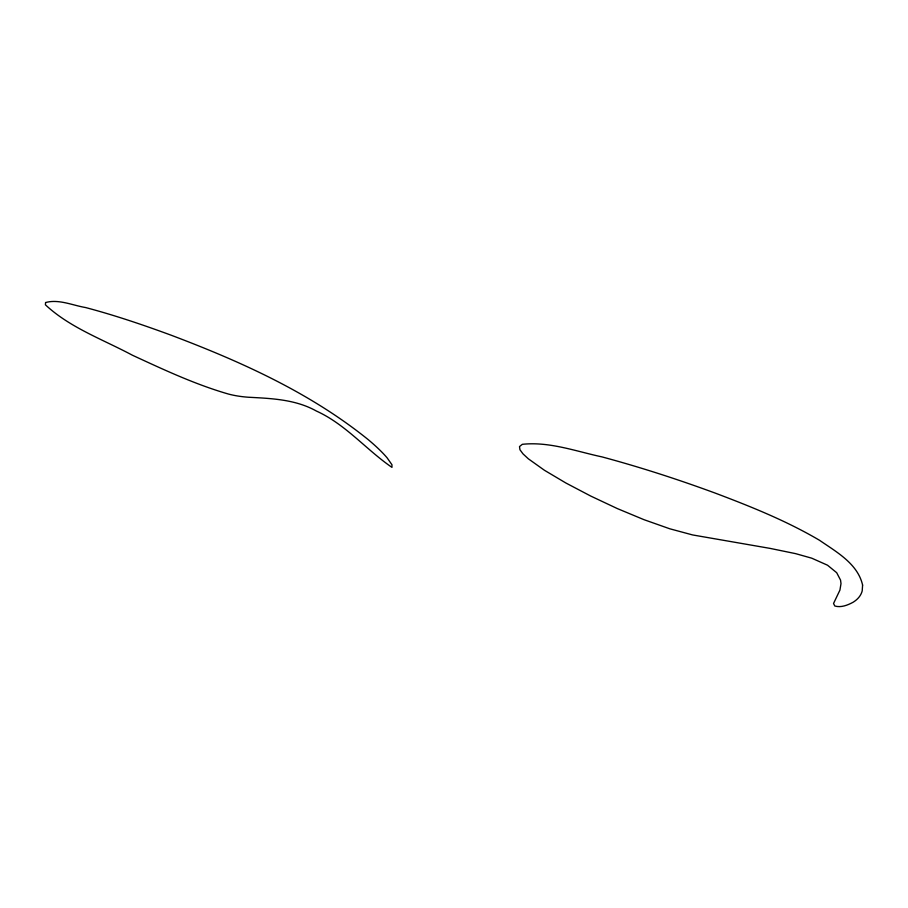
<?xml version="1.0" encoding="UTF-8"?>
<svg xmlns="http://www.w3.org/2000/svg" width="908" height="908" viewBox="0 0 908 908"><rect width="100%" height="100%" fill="white"/><g stroke="black" fill="none" stroke-linecap="round" stroke-linejoin="round"><path stroke-width="1.36" d="M862.6 585.081L862.214 590.79A758.452 111.457 22.3 0 1 853.066 602.265C847.607 605.216 841.035 607.827 834.815 606.011L833.533 603.502L839.934 590.098L841.001 583.617L840.547 580.099L836.677 572.698L827.517 565.207L811.741 558.182L795.612 553.642L770.188 548.409L692.6 534.937L669.775 528.785L644.033 519.694L617.292 508.559L590.79 496.086L565.956 483.045L544.459 470.287L528.331 458.801L523.019 453.886L519.955 449.755L519.501 446.566L522.327 444.318C549.317 441.413 575.899 451.31 601.993 456.894C640.344 467.2 678.151 479.458 715.402 493.169C751.052 506.63 786.589 520.92 819.504 540.271C836.245 551.837 857.742 563.63 862.6 585.081M45.582 302.546L45.4 304.804C69.939 327.754 103.047 339.501 132.386 355.21C163.758 369.692 195.265 384.493 228.555 394.083C235.081 395.797 241.8 396.762 248.531 397.25C271.628 398.453 295.633 399.418 316.37 411.029C345.483 424.195 366.344 449.823 391.961 467.382L391.95 464.726L387.092 457.814A701.895 74.002 23.4 0 0 368.262 439.676C309.946 392.585 240.665 361.486 171.01 335.154C142.931 324.826 114.556 315.201 85.613 307.551C72.606 305.372 58.748 298.891 45.582 302.546"/></g></svg>
